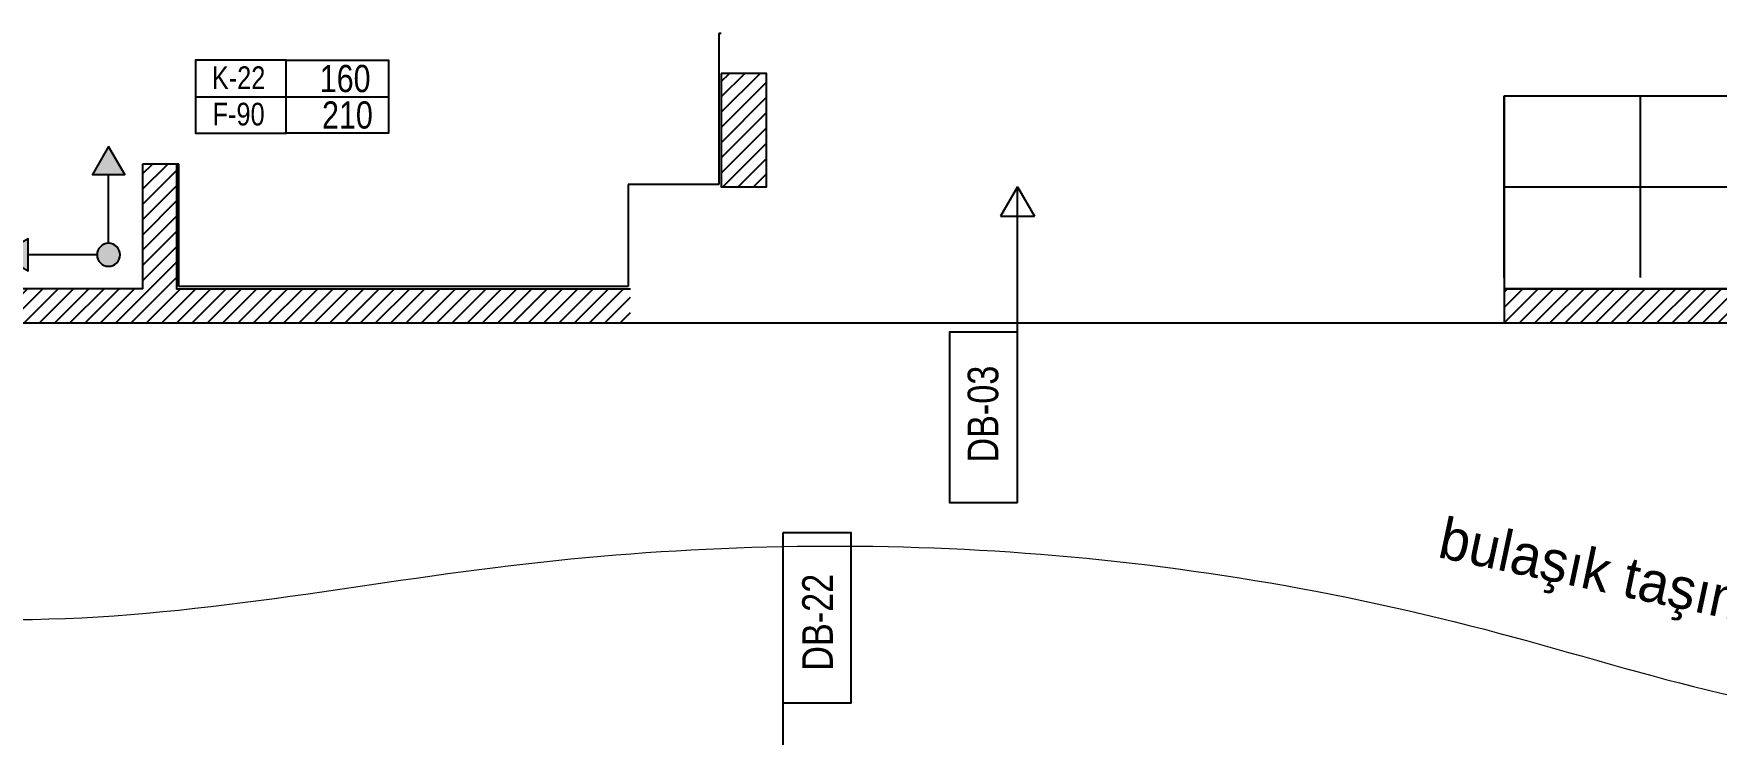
# Model space of a CAD drawing. Header units: centimetres. Extents: x -72470 to -43129, y -18750 to -16337.
# Drawn here: x -63096 to -62354, y -16761 to -16452 of the extents above; entities that cross this region are included whole.
import ezdxf
from ezdxf.enums import TextEntityAlignment as Align

# ---------------------------------------------------------------- set-up
doc = ezdxf.new("R2010")
doc.units = ezdxf.units.CM
doc.header["$MEASUREMENT"] = 0
doc.linetypes.add('DUZ', pattern=[0])
doc.layers.get('0').update_dxf_attribs({"linetype": 'DUZ', "lineweight": 0})
doc.layers.add('11-021_3001-BLOK_B_ZEMIN_KAT$0$2DALANNET', color=1, linetype='Continuous', plot=False)
for name, color, linetype in [('11-021_3001-BLOK_B_ZEMIN_KAT$0$2DDOSEMETARAMA', 8, 'Continuous'), ('11-021_3001-BLOK_B_ZEMIN_KAT$0$2DDUVAR', 3, 'Continuous'), ('11-021_3001-BLOK_B_ZEMIN_KAT$0$2DKAPIPOZU', 162, 'Continuous'), ('11-021_3001-BLOK_B_ZEMIN_KAT$0$2DPOZ DUVAR', 144, 'Continuous'), ('11-021_3001-BLOK_B_ZEMIN_KAT$0$2DSIVA', 30, 'Continuous'), ('11-021_3001-BLOK_B_ZEMIN_KAT$0$2DTARAMA-DUVAR', 250, 'Continuous'), ('11-021_3001-BLOK_B_ZEMIN_KAT$0$2DYAZIDOSEME', 212, 'Continuous')]:
    doc.layers.add(name, color=color, linetype=linetype)
doc.layers.add('TEFRIS', color=30, linetype='Continuous', lineweight=9)
doc.styles.add('11-021_3001-BLOK_B_ZEMIN_KAT$0$ARIAL', font='arial.ttf', dxfattribs={"width": 0.8})
doc.styles.add('11-021_3001-BLOK_B_ZEMIN_KAT$0$OLCU', font='arial.ttf', dxfattribs={"width": 0.8})
doc.styles.add('11-021_3001-BLOK_B_ZEMIN_KAT$0$yazi', font='calibri.ttf', dxfattribs={"width": 0.6})
doc.styles.add('TAKSİM', font='GOTHIC.TTF', dxfattribs={"height": 20})

# ---------------------------------------------------------------- blocks, each defined once
blk = doc.blocks.new('11-021_3001-BLOK_B_ZEMIN_KAT$0$KAPINO')
blk.add_line((-19.02, 11.06), (65.98, 11.06))
for points in [[(20.98, 27.13), (-19.02, 27.13), (-19.02, -5), (20.98, -5)], [(20.98, 27.13), (65.98, 27.13), (65.98, -5), (20.98, -5)]]:
    blk.add_lwpolyline(points, close=True)
at = {"color": 2, "style": '11-021_3001-BLOK_B_ZEMIN_KAT$0$OLCU', "width": 0.8}
for tag, height, p in [('KAP.NO', 10, (-0.03, 19.47)), ('GENISLIK', 12, (46.93, 19.1)), ('YANGIN', 10, (-0.03, 3.4)), ('YUKSEKLIK', 12, (47.93, 3.03))]:
    blk.add_attdef(tag, text='', height=height, dxfattribs=at).set_placement(p, align=Align.MIDDLE_CENTER)
blk = doc.blocks.new('11-021_3001-BLOK_B_ZEMIN_KAT$0$DösemeYönelim')
at = {"extrusion": (-1e-15, -1.85709e-08, 1)}
h = blk.add_hatch(color=256, dxfattribs=at)
h.paths.add_polyline_path([(3.38, 0, -1), (-3.38, 0, -1)])
h.paths.add_polyline_path([(23.6, 4.74), (31.8, 0), (23.6, -4.74)])
h.paths.add_polyline_path([(-4.74, 23.6), (0, 31.8), (4.74, 23.6)])
for p, q in [((0, 3.38, 0), (0, 23.6, 0)), ((3.38, 0), (23.6, 0))]:
    blk.add_line(p, q, dxfattribs=at)
for points in [[(0, 31.8), (4.74, 23.6), (-4.74, 23.6)], [(31.8, 0), (23.6, -4.74), (23.6, 4.74)]]:
    blk.add_lwpolyline(points, close=True, dxfattribs=at)
blk.add_circle((0, 0), 3.38, dxfattribs=at)
blk.add_circle((0, 0), 3.38, dxfattribs=at)
blk = doc.blocks.new('*U19')
for p, q in [((14.15, 0), (5.49, 5)), ((5.49, 5), (5.49, -5)), ((-78.6, 0), (-28.6, 0)), ((-28.6, 0), (14.15, 0)), ((14.15, 0), (5.49, -5))]:
    blk.add_line(p, q)
blk.add_lwpolyline([(-78.6, 0), (-28.6, 0), (-28.6, 20), (-78.6, 20)], close=True)
at = {"style": '11-021_3001-BLOK_B_ZEMIN_KAT$0$yazi'}
blk.add_attdef('DUVARTIPI', text='', height=9, dxfattribs=at).set_placement((-52.63, 8.31), align=Align.MIDDLE_CENTER)
blk = doc.blocks.new('*U16')
for p, q in [((-3.64, 0), (-12.3, 5)), ((-12.3, 5), (-12.3, -5)), ((-78.6, 0), (-28.6, 0)), ((-28.6, 0), (-3.64, 0)), ((-3.64, 0), (-12.3, -5))]:
    blk.add_line(p, q)
blk.add_lwpolyline([(-78.6, 0), (-28.6, 0), (-28.6, 20), (-78.6, 20)], close=True)
at = {"style": '11-021_3001-BLOK_B_ZEMIN_KAT$0$yazi'}
blk.add_attdef('DUVARTIPI', text='', height=9, dxfattribs=at).set_placement((-52.63, 8.31), align=Align.MIDDLE_CENTER)

msp = doc.modelspace()

# ---------------------------------------------------------------- hatches: boundary and pattern name
at = {"layer": '11-021_3001-BLOK_B_ZEMIN_KAT$0$2DDOSEMETARAMA'}
h = msp.add_hatch(dxfattribs=at)
h.set_pattern_fill('_USER', color=256, scale=60, double=1, pattern_type=0)
h.set_pattern_definition([(2e-15, (-62447.81, -16579.44), (0, 60), []), (90, (-62447.81, -16579.44), (-60, 4e-15), [])])
h.paths.add_polyline_path([(-62147.81, -16559.44), (-62147.81, -16479.44), (-62447.81, -16479.44), (-62447.81, -16559.44)])
at = {"layer": '11-021_3001-BLOK_B_ZEMIN_KAT$0$2DTARAMA-DUVAR'}
h = msp.add_hatch(dxfattribs=at)
h.set_pattern_fill('ANSI31', color=256, scale=1.5)
h.set_pattern_definition([(45, (-449270.51, -213382.044), (-3.367596045, 3.367596045), [])])
h.paths.add_polyline_path([(-62772.81, -16469.44), (-62792.81, -16469.44), (-62792.81, -16519.44), (-62772.81, -16519.44)])
h = msp.add_hatch(dxfattribs=at)
h.set_pattern_fill('ANSI31', color=256, scale=1.5)
h.set_pattern_definition([(45, (-449450.51, -213442.044), (-3.367596045, 3.367596045), [])])
h.paths.add_polyline_path([(-62832.81, -16579.44), (-62832.81, -16564.44), (-63032.81, -16564.44), (-63032.81, -16509.44), (-63047.81, -16509.44), (-63047.81, -16564.44), (-63312.81, -16564.44), (-63312.81, -16579.44)])
h = msp.add_hatch(dxfattribs=at)
h.set_pattern_fill('ANSI31', color=256, scale=1.5)
h.set_pattern_definition([(45, (-62447.8123, -16579.437), (-3.367596, 3.367596), [])])
h.paths.add_polyline_path([(-62147.81, -16579.44), (-62147.81, -16564.44), (-62447.81, -16564.44), (-62447.81, -16579.44)])

# ---------------------------------------------------------------- linework, layer by layer
at = {"layer": '11-021_3001-BLOK_B_ZEMIN_KAT$0$2DALANNET'}
msp.add_lwpolyline([(-64702.81, -16579.44), (-63822.81, -16579.44), (-63822.81, -16514.44), (-63672.81, -16514.44), (-63672.81, -16579.45), (-59732.81, -16579.44), (-59732.81, -16609.44), (-58590.31, -16609.44), (-58590.31, -18059.5), (-58810.11, -18059.5), (-58810.11, -16769.44), (-64702.81, -16769.44)], close=True, dxfattribs=at)
at = {"layer": '11-021_3001-BLOK_B_ZEMIN_KAT$0$2DDOSEMETARAMA'}
msp.add_lwpolyline([(-62147.81, -16564.44), (-62147.81, -16479.44), (-62447.81, -16479.44), (-62447.81, -16564.44), (-62147.81, -16564.44)], close=True, dxfattribs=at)
at = {"layer": '11-021_3001-BLOK_B_ZEMIN_KAT$0$2DDUVAR'}
for points in [[(-62792.81, -16469.44), (-62792.81, -16519.44), (-62772.81, -16519.44), (-62772.81, -16469.44)], [(-62447.81, -16579.44), (-62147.81, -16579.44), (-62147.81, -16564.44), (-62447.81, -16564.44)]]:
    msp.add_lwpolyline(points, close=True, dxfattribs=at)
for points in [[(-63047.81, -16509.44), (-63047.81, -16564.44), (-63312.81, -16564.44)], [(-63032.81, -16509.44), (-63047.81, -16509.44)], [(-63032.81, -16509.44), (-63032.81, -16564.44), (-62832.81, -16564.44)], [(-63312.81, -16579.44), (-62832.81, -16579.44)]]:
    msp.add_lwpolyline(points, dxfattribs=at)
at = {"layer": '11-021_3001-BLOK_B_ZEMIN_KAT$0$2DDUVAR', "ltscale": 0.0001}
msp.add_lwpolyline([(-63312.81, -16579.44), (-62790.31, -16579.44)], dxfattribs=at)
at = {"layer": '11-021_3001-BLOK_B_ZEMIN_KAT$0$2DSIVA'}
for p, q in [((-62792.81, -16451.94), (-62793.81, -16451.94)), ((-62793.81, -16451.94), (-62793.81, -16518.44)), ((-63031.81, -16509.44), (-63032.81, -16509.44)), ((-63031.81, -16563.44), (-63031.81, -16509.44)), ((-62793.81, -16518.44), (-62833.81, -16518.44)), ((-62833.81, -16518.44), (-62833.81, -16563.44)), ((-62833.81, -16563.44), (-63031.81, -16563.44))]:
    msp.add_line(p, q, dxfattribs=at)
at = {"layer": 'TEFRIS', "color": 0, "linetype": 'Continuous'}
msp.add_spline([(-63715.5, -16879.11), (-63561.64, -16710.21), (-63110.91, -16710.21), (-62885.55, -16686.39), (-62456.49, -16714.54), (-62263.63, -16753.52), (-62059.31, -16702.06), (-61826.96, -16738.36), (-61784.12, -16939.39), (-61661.14, -16985.6)], degree=3, dxfattribs=at)

# ---------------------------------------------------------------- block references
at = {"layer": '11-021_3001-BLOK_B_ZEMIN_KAT$0$2DKAPIPOZU'}
msp.add_blockref('11-021_3001-BLOK_B_ZEMIN_KAT$0$KAPINO', (-63005.47, -16490.82), dxfattribs=at).add_auto_attribs({'KAP.NO': 'K-22', 'GENISLIK': '160', 'YUKSEKLIK': '210', 'YANGIN': 'F-90'})
at = {"layer": '11-021_3001-BLOK_B_ZEMIN_KAT$0$2DPOZ DUVAR'}
ref = msp.add_blockref('*U19', (-62662.29, -16540.66), dxfattribs=dict(at, xscale=1.5, yscale=1.5, zscale=1.5, rotation=90))
ref.add_attrib('DUVARTIPI', 'DB-03', dxfattribs={"layer": '0', "height": 13.5, "rotation": 90, "style": '11-021_3001-BLOK_B_ZEMIN_KAT$0$ARIAL', "width": 0.8}).set_placement((-62677.47, -16619.67), align=Align.MIDDLE_CENTER)
ref = msp.add_blockref('*U16', (-62765.62, -16789.9), dxfattribs=dict(at, xscale=1.5, yscale=1.5, zscale=1.5, rotation=270))
ref.add_attrib('DUVARTIPI', 'DB-22', dxfattribs={"layer": '0', "height": 13.5, "rotation": 90, "style": '11-021_3001-BLOK_B_ZEMIN_KAT$0$ARIAL', "width": 0.8}).set_placement((-62750.38, -16711.44), align=Align.MIDDLE_CENTER)
at = {"layer": '11-021_3001-BLOK_B_ZEMIN_KAT$0$2DYAZIDOSEME', "xscale": -1.5, "yscale": 1.5, "zscale": 1.5}
msp.add_blockref('11-021_3001-BLOK_B_ZEMIN_KAT$0$DösemeYönelim', (-63062.81, -16549.44), dxfattribs=at)

# ---------------------------------------------------------------- texts
at = {"layer": 'TEFRIS', "color": 0, "linetype": 'Continuous', "style": 'TAKSİM'}
msp.add_text('bulaşık taşıma yolu', height=18, rotation=348, dxfattribs=at).set_placement((-62477.67, -16682.6))

doc.saveas('drawing.dxf')
